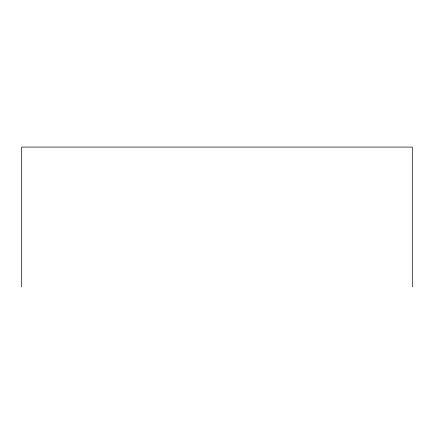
<?xml version="1.0" encoding="UTF-8"?>
<svg xmlns="http://www.w3.org/2000/svg" width="434" height="434" viewBox="0 0 434 434"><rect width="100%" height="100%" fill="white"/><g stroke="black" fill="none" stroke-linecap="round" stroke-linejoin="round"><path stroke-width="0.65" d="M412.3 286.917L412.3 147.083L21.7 147.083L21.7 286.917"/></g></svg>
